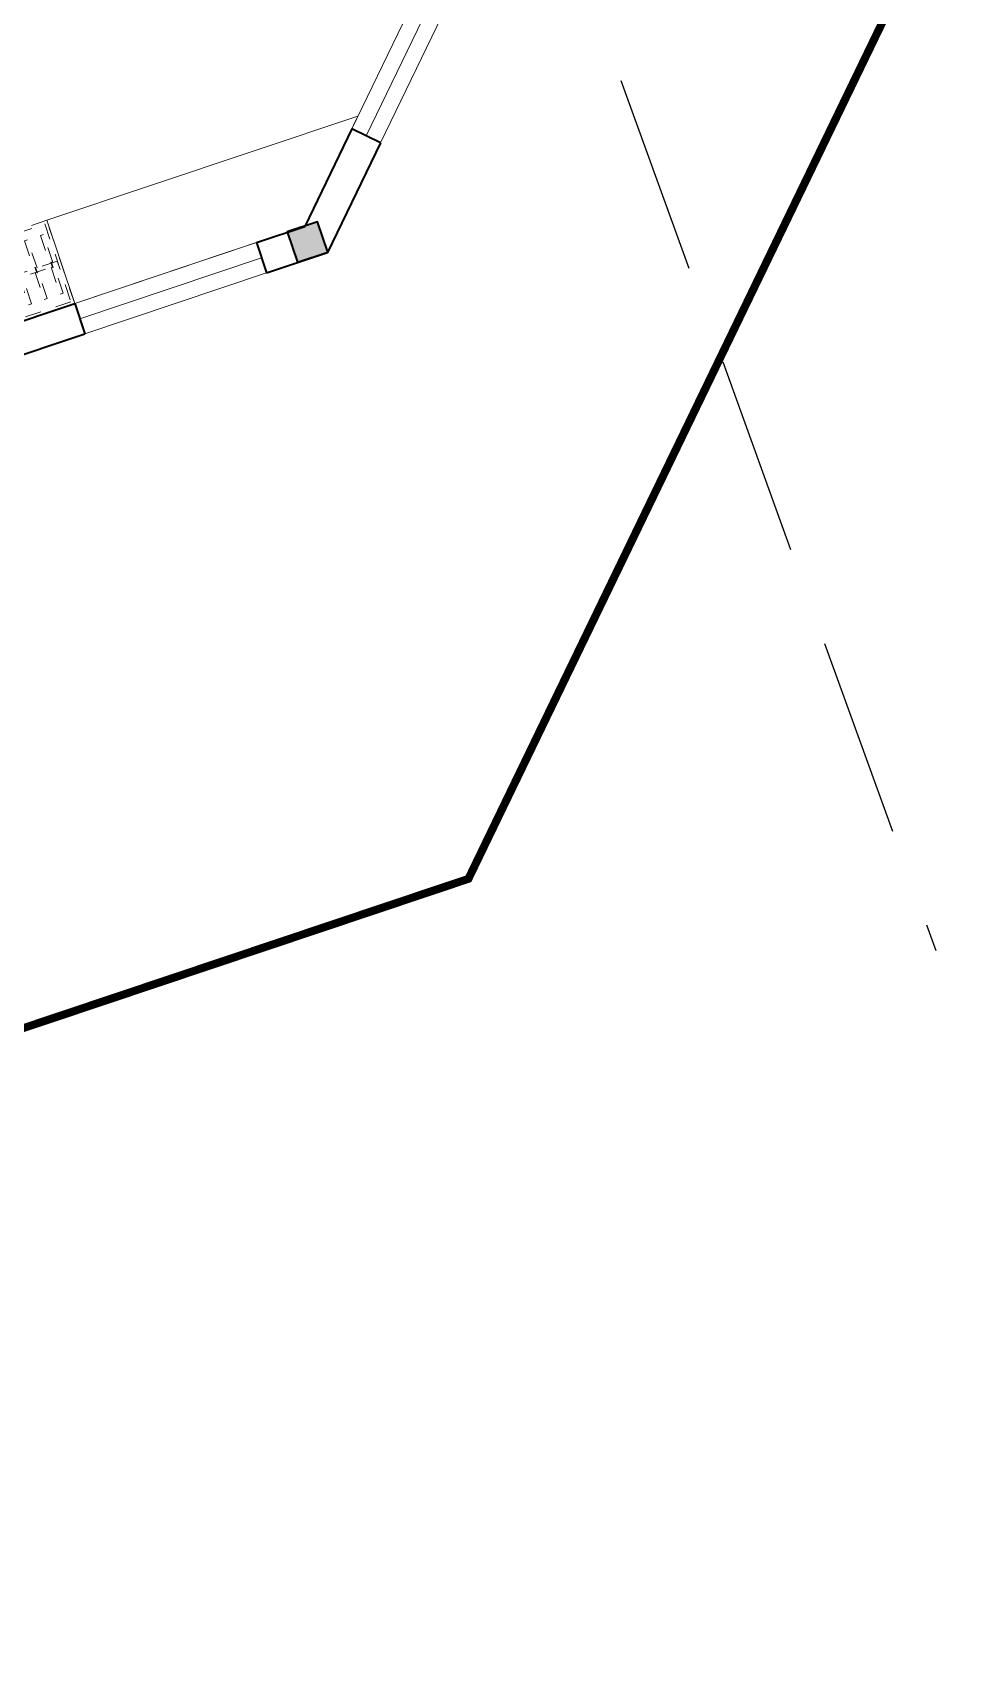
# Model space of a CAD drawing. Header units: metres. Extents: x 568332 to 569219, y 2065964 to 2066430.
# Drawn here: x 568613.05 to 568618.84, y 2066184 to 2066194.22 of the extents above; entities that cross this region are included whole.
import ezdxf

# ---------------------------------------------------------------- set-up
doc = ezdxf.new("R2010")
doc.units = ezdxf.units.M
for name, pattern in [('CENTER', [2, 1.25, -0.25, 0.25, -0.25]), ('HIDDEN', [0.375, 0.25, -0.125]), ('X-5M-G-MB PHONGNGU$0$HIDDEN2', [0.1875, 0.125, -0.0625])]:
    doc.linetypes.add(name, pattern=pattern)
doc.layers.get('0').update_dxf_attribs({"linetype": 'CONTINUOUS'})
for name, color, linetype, lineweight in [('-CENTER', 143, 'CENTER', 13), ('-CONCRETE', 1, 'CONTINUOUS', 35), ('-DOOR', 137, 'CONTINUOUS', 9), ('-FURNITURE', 46, 'CONTINUOUS', 9), ('-WALL', 4, 'CONTINUOUS', 35)]:
    doc.layers.add(name, color=color, linetype=linetype, lineweight=lineweight)
doc.layers.add('-RANH GIOI LO DAT', color=12, linetype='CONTINUOUS')
doc.layers.add('RANHGIOI', color=2, linetype='HIDDEN')

# ---------------------------------------------------------------- blocks, each defined once
blk = doc.blocks.new('*U243')
at = {"linetype": 'X-5M-G-MB PHONGNGU$0$HIDDEN2'}
for points in [[(0, 600.0000000004657), (0, 0), (1770.284615649283, -6.119996167311137e-10), (1770.284615649283, 599.9999999998537)], [(1750.284615649283, 579.9996613717803), (1750.284615649283, 19.99966137178044), (20, 20.00000000046566), (20, 580.0000000004657)], [(1750.284615649283, 286.6991212948625), (1750.284615649283, 313.0991212947693), (20, 313.0991212953813), (19.99999859370291, 286.6991212952417)], [(113.7817614636733, 319.1750910408318), (109.4317788550979, 319.1750910408318), (109.4317788550979, 280.441767644881), (113.7817614636733, 280.441767644881)], [(227.7817614636733, 319.1750910407849), (223.4317788550979, 319.1750910407849), (223.4317788550979, 280.4417676448341), (227.7817614636733, 280.4417676448341)], [(341.7817614636733, 319.175091040738), (337.4317788550979, 319.175091040738), (337.4317788550979, 280.4417676447872), (341.7817614636733, 280.4417676447872)], [(455.7817614636733, 319.1750910406911), (451.4317788550979, 319.1750910406911), (451.4317788550979, 280.4417676447403), (455.7817614636733, 280.4417676447403)], [(569.7817614636733, 319.1750910406442), (565.431778855098, 319.1750910406442), (565.431778855098, 280.4417676446934), (569.7817614636733, 280.4417676446934)], [(683.7817614636732, 319.1750910405973), (679.4317788550978, 319.1750910405973), (679.4317788550978, 280.4417676446465), (683.7817614636732, 280.4417676446465)], [(797.7817614636732, 319.1750910405504), (793.4317788550978, 319.1750910405504), (793.4317788550978, 280.4417676445996), (797.7817614636732, 280.4417676445996)], [(911.7817614636732, 319.1750910405035), (907.4317788550978, 319.1750910405035), (907.4317788550978, 280.4417676445527), (911.7817614636732, 280.4417676445527)], [(1025.781761463673, 319.1750910404566), (1021.431778855098, 319.1750910404566), (1021.431778855098, 280.4417676445057), (1025.781761463673, 280.4417676445057)], [(1139.781761463673, 319.1750910404097), (1135.431778855098, 319.1750910404097), (1135.431778855098, 280.4417676444588), (1139.781761463673, 280.4417676444588)], [(1253.781761463673, 319.1750910403628), (1249.431778855098, 319.1750910403628), (1249.431778855098, 280.4417676444119), (1253.781761463673, 280.4417676444119)], [(1367.781761463673, 319.1750910403159), (1363.431778855098, 319.1750910403159), (1363.431778855098, 280.441767644365), (1367.781761463673, 280.441767644365)], [(1481.781761463673, 319.175091040269), (1477.431778855098, 319.175091040269), (1477.431778855098, 280.4417676443181), (1481.781761463673, 280.4417676443181)], [(1595.781761463673, 319.175091040222), (1591.431778855098, 319.175091040222), (1591.431778855098, 280.4417676442712), (1595.781761463673, 280.4417676442712)], [(1709.781761463673, 319.1750910401751), (1705.431778855098, 319.1750910401751), (1705.431778855098, 280.4417676442243), (1709.781761463673, 280.4417676442243)]]:
    blk.add_lwpolyline(points, close=True, dxfattribs=at)
for points in [[(122.2409142897814, 313.1103512093413), (122.2409142897814, 515.2497102723445), (100.1765458012815, 515.2497102723445), (100.1765458012815, 313.1103512093413)], [(236.2409142897814, 313.1103512092944), (236.2409142897814, 515.2497102722975), (214.1765458012815, 515.2497102722975), (214.1765458012815, 313.1103512092944)], [(350.2409142897814, 313.1103512092475), (350.2409142897814, 515.2497102722507), (328.1765458012815, 515.2497102722507), (328.1765458012815, 313.1103512092475)], [(464.2409142897813, 313.1103512092006), (464.2409142897813, 515.2497102722037), (442.1765458012814, 515.2497102722037), (442.1765458012814, 313.1103512092006)], [(578.2409142897814, 313.1103512091537), (578.2409142897814, 515.2497102721569), (556.1765458012815, 515.2497102721569), (556.1765458012815, 313.1103512091537)], [(692.2409142897812, 313.1103512091068), (692.2409142897812, 515.24971027211), (670.1765458012813, 515.24971027211), (670.1765458012813, 313.1103512091068)], [(806.2409142897812, 313.1103512090599), (806.2409142897812, 515.249710272063), (784.1765458012813, 515.249710272063), (784.1765458012813, 313.1103512090599)], [(920.2409142897812, 313.110351209013), (920.2409142897812, 515.2497102720162), (898.1765458012813, 515.2497102720162), (898.1765458012813, 313.110351209013)], [(1034.240914289781, 313.1103512089661), (1034.240914289781, 515.2497102719692), (1012.176545801281, 515.2497102719692), (1012.176545801281, 313.1103512089661)], [(1148.240914289781, 313.1103512089192), (1148.240914289781, 515.2497102719224), (1126.176545801281, 515.2497102719224), (1126.176545801281, 313.1103512089192)], [(1262.240914289781, 313.1103512088723), (1262.240914289781, 515.2497102718754), (1240.176545801281, 515.2497102718754), (1240.176545801281, 313.1103512088723)], [(1376.240914289781, 313.1103512088254), (1376.240914289781, 515.2497102718285), (1354.176545801281, 515.2497102718285), (1354.176545801281, 313.1103512088254)], [(1490.240914289781, 313.1103512087785), (1490.240914289781, 515.2497102717816), (1468.176545801281, 515.2497102717816), (1468.176545801281, 313.1103512087785)], [(1604.240914289781, 313.1103512087315), (1604.240914289781, 515.2497102717347), (1582.176545801281, 515.2497102717347), (1582.176545801281, 313.1103512087315)], [(1718.240914289781, 313.1103512086846), (1718.240914289781, 515.2497102716878), (1696.176545801281, 515.2497102716878), (1696.176545801281, 313.1103512086846)], [(100.1765458012815, 286.7103512094345), (100.1765458012815, 92.0852110228024), (122.2409142897814, 92.0852110228024), (122.2409142897814, 286.7103512094345)], [(214.1765458012815, 286.7103512093876), (214.1765458012815, 92.08521102275549), (236.2409142897814, 92.08521102275549), (236.2409142897814, 286.7103512093876)], [(328.1765458012815, 286.7103512093407), (328.1765458012815, 92.08521102270858), (350.2409142897814, 92.08521102270858), (350.2409142897814, 286.7103512093407)], [(442.1765458012814, 286.7103512092938), (442.1765458012814, 92.08521102266168), (464.2409142897813, 92.08521102266168), (464.2409142897813, 286.7103512092938)], [(556.1765458012815, 286.7103512092469), (556.1765458012815, 92.08521102261477), (578.2409142897814, 92.08521102261477), (578.2409142897814, 286.7103512092469)], [(670.1765458012813, 286.7103512092), (670.1765458012813, 92.08521102256786), (692.2409142897812, 92.08521102256786), (692.2409142897812, 286.7103512092)], [(784.1765458012813, 286.7103512091531), (784.1765458012813, 92.08521102252095), (806.2409142897812, 92.08521102252095), (806.2409142897812, 286.7103512091531)], [(898.1765458012813, 286.7103512091062), (898.1765458012813, 92.08521102247404), (920.2409142897812, 92.08521102247404), (920.2409142897812, 286.7103512091062)], [(1012.176545801281, 286.7103512090592), (1012.176545801281, 92.08521102242715), (1034.240914289781, 92.08521102242715), (1034.240914289781, 286.7103512090592)], [(1126.176545801281, 286.7103512090123), (1126.176545801281, 92.08521102238024), (1148.240914289781, 92.08521102238024), (1148.240914289781, 286.7103512090123)], [(1240.176545801281, 286.7103512089654), (1240.176545801281, 92.08521102233333), (1262.240914289781, 92.08521102233333), (1262.240914289781, 286.7103512089654)], [(1354.176545801281, 286.7103512089186), (1354.176545801281, 92.08521102228642), (1376.240914289781, 92.08521102228642), (1376.240914289781, 286.7103512089186)], [(1468.176545801281, 286.7103512088717), (1468.176545801281, 92.0852110222395), (1490.240914289781, 92.0852110222395), (1490.240914289781, 286.7103512088717)], [(1582.176545801281, 286.7103512088247), (1582.176545801281, 92.0852110221926), (1604.240914289781, 92.0852110221926), (1604.240914289781, 286.7103512088247)], [(1696.176545801281, 286.7103512087778), (1696.176545801281, 92.0852110221457), (1718.240914289781, 92.0852110221457), (1718.240914289781, 286.7103512087778)]]:
    blk.add_lwpolyline(points, dxfattribs=at)
blk = doc.blocks.new('A$C5C575821')
at = {"layer": '-CONCRETE'}
h = blk.add_hatch(color=256, dxfattribs=at)
h.dxf.hatch_style = 1
h.paths.add_polyline_path([(-0.00237559899687767, 200.0000000000146), (-0.00237559899687767, 1.455191522836685e-11), (199.9976244010031, 1.455191522836685e-11), (199.9976244010031, 200.0000000000146)])
blk.add_lwpolyline([(-0.00237559899687767, 1.455191522836685e-11), (199.9976244010031, 1.455191522836685e-11), (199.9976244010031, 200.0000000000146), (-0.00237559899687767, 200.0000000000146)], close=True, dxfattribs=at)
blk = doc.blocks.new('M21-T3')
at = {"layer": '-DOOR'}
for points in [[(199112.2101036175, -298627.3483741824), (199312.2101036124, -298627.3483741824), (199312.2101036124, -299827.3483741824), (199112.2101036175, -299827.3483741824)], [(199797.6902303942, -300620.3144739279), (200799.0863061249, -301598.6834735958), (200659.3193061719, -301741.7400558434), (199657.9232304413, -300763.3710561753)]]:
    blk.add_lwpolyline(points, close=True, dxfattribs=at)
for points in [[(199212.210103615, -299827.3483741824), (199212.210103615, -298627.3483741824)], [(199727.8067304179, -300691.8427650513), (200729.2028061482, -301670.2117647197)]]:
    blk.add_lwpolyline(points, dxfattribs=at)
at = {"layer": '-FURNITURE'}
blk.add_lwpolyline([(199312.2101036473, -298627.3483741824), (199862.2101036472, -298627.3483741824), (199859.8509150872, -300681.0457753336), (199314.1044827547, -300147.8487676628)], close=True, dxfattribs=at)
at = {"layer": '-RANH GIOI LO DAT', "linetype": 'HIDDEN', "ltscale": 10, "const_width": 50}
blk.add_lwpolyline([(200110.8574349315, -304701.0123037565), (206112.210104198, -304561.3873508049), (206112.2101038415, -284454.0990485246), (195112.2101036999, -284454.0990484911), (195112.210104275, -299817.3087351976)], close=True, dxfattribs=at)
at = {"layer": '-WALL', "linetype": 'Continuous', "ltscale": 10}
for p, q in [((199112.2101036491, -296154.5874765082), (199112.2101036175, -298627.3483741824)), ((199312.2101036472, -296754.5874765085), (199312.2101036208, -298627.3483741824)), ((199112.2101036022, -299827.3483741824), (199112.2101035971, -300230.2065881336)), ((199312.2101036039, -299827.3483741824), (199312.210103597, -300145.9979497033))]:
    blk.add_line(p, q, dxfattribs=at)
at = {"layer": '-WALL'}
for p, q in [((199657.9232304413, -300763.3710561753), (199112.2101035971, -300230.2065881336)), ((199797.690230394, -300620.3144739281), (199312.210103597, -300145.9979497033))]:
    blk.add_line(p, q, dxfattribs=at)
for points in [[(199312.2101036124, -298627.3483741824), (199112.2101036175, -298627.3483741824)], [(199312.2101036124, -299827.3483741824), (199112.2101036022, -299827.3483741824)], [(199657.9232304416, -300763.371056175), (199797.6902303942, -300620.3144739279)]]:
    blk.add_lwpolyline(points, dxfattribs=at)
at = {"layer": '-FURNITURE', "extrusion": (0, 0, -1), "xscale": -0.916666666665974, "yscale": 0.916666666665974, "zscale": -0.916666666665974, "rotation": 90}
blk.add_blockref('*U243', (-199312.2101036478, -297004.5874765052), dxfattribs=at)
at = {"layer": '-WALL', "rotation": 359.9999880039133}
blk.add_blockref('A$C5C575821', (199114.1068409006, -300231.208336478), dxfattribs=at)

msp = doc.modelspace()

# ---------------------------------------------------------------- block references
at = {"layer": '-CENTER', "xscale": 0.001, "yscale": 0.001, "zscale": 0.001, "rotation": 108.5514997298386}
msp.add_blockref('M21-T3', (568393.6146131614, 2065908.560086014), dxfattribs=at)

# ---------------------------------------------------------------- next in the draw order: linework, layer by layer
at = {"layer": 'RANHGIOI', "color": 12, "ltscale": 5}
msp.add_line((568604.6149221777, 2066227.425228347), (568618.7012713166, 2066188.475033326), dxfattribs=at)

doc.saveas('drawing.dxf')
